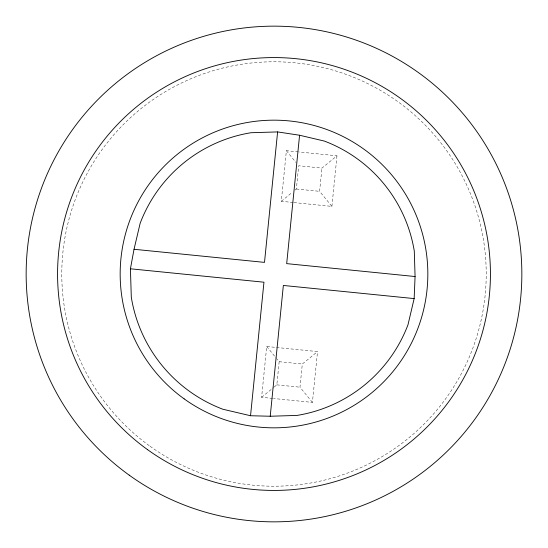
<?xml version="1.0" encoding="UTF-8"?>
<svg xmlns="http://www.w3.org/2000/svg" width="548" height="548" viewBox="0 0 548 548"><rect width="100%" height="100%" fill="white"/><g stroke="black" fill="none" stroke-linecap="round" stroke-linejoin="round"><path stroke-width="0.41" stroke-dasharray="2.74 2.06" d="M272.616 398.41L261.608 397.3L266.718 346.487L317.532 351.59L312.422 402.403L273.466 398.492M293.112 202.486L281.302 201.301L286.392 150.7L298.201 151.885M295.057 190.067L296.365 188.998L298.701 165.756L321.936 168.092L336.993 155.783L299.044 151.974M274.185 387.018L276.836 384.854L279.158 361.707L276.993 359.063M293.954 202.575L331.91 206.391L319.6 191.327L321.936 168.092M312.422 402.403L299.982 387.183L302.304 364.036L317.532 351.59M331.91 206.391L336.993 155.783M281.302 201.301L292.433 192.204M261.608 397.3L273.527 387.559M296.365 188.998L319.6 191.327M279.158 361.707L302.304 364.036M276.836 384.854L299.982 387.183M286.392 150.7L296.023 162.482M266.718 346.487L276.452 358.399M150.049 446.25A212.213 212.213 0 0 0 485.151 295.221A212.213 212.213 0 0 0 186.799 80.529A212.213 212.213 0 0 0 150.049 446.25"/><path stroke-width="0.82" d="M414.151 298.591L415.076 276.535L414.295 251.121A142.151 142.151 0 0 0 324.334 141.062L299.585 135.24L277.61 131.917L250.963 132.732A143.131 143.131 0 0 0 140.144 223.317L134.034 249.272L130.424 268.787L131.301 297.269A144.583 144.583 0 0 0 222.803 409.219L250.539 415.74L270.219 416.247L297.064 415.418A143.288 143.288 0 0 0 408 324.738L414.151 298.591L283.357 285.453L270.219 416.247M277.61 131.917L264.499 262.382L134.034 249.272M250.539 415.74L263.958 282.206L130.424 268.787M299.585 135.24L286.686 263.629L415.076 276.535M184.149 398.869A153.837 153.837 0 0 0 427.063 289.378A153.837 153.837 0 0 0 210.788 133.753A153.837 153.837 0 0 0 184.149 398.869M147.583 449.675A216.433 216.433 0 0 0 489.35 295.639A216.433 216.433 0 0 0 185.066 76.686A216.433 216.433 0 0 0 147.583 449.675M129.239 475.171A247.84 247.84 0 0 0 520.6 298.783A247.84 247.84 0 0 0 172.161 48.046A247.84 247.84 0 0 0 129.239 475.171"/></g></svg>
